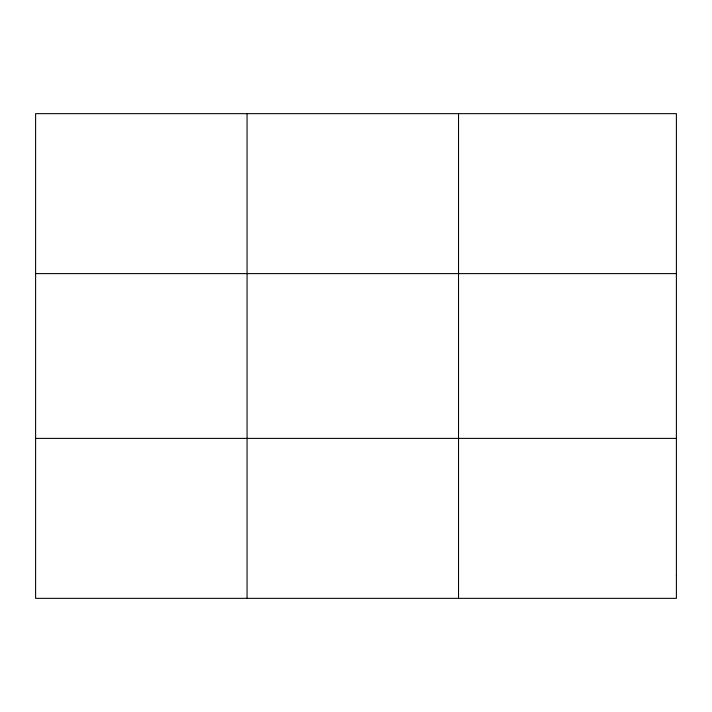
<?xml version="1.0" encoding="UTF-8"?>
<svg xmlns="http://www.w3.org/2000/svg" width="712" height="712" viewBox="0 0 712 712"><rect width="100%" height="100%" fill="white"/><g stroke="black" fill="none" stroke-linecap="round" stroke-linejoin="round"><path stroke-width="1.07" d="M247.064 598.347L247.064 113.653M458.528 598.347L458.528 113.653M35.6 273.604L676.4 273.604M35.6 438.396L676.4 438.396M676.4 575.501L676.4 598.347L35.6 598.347L35.6 113.653L676.4 113.653L676.4 575.501"/></g></svg>
